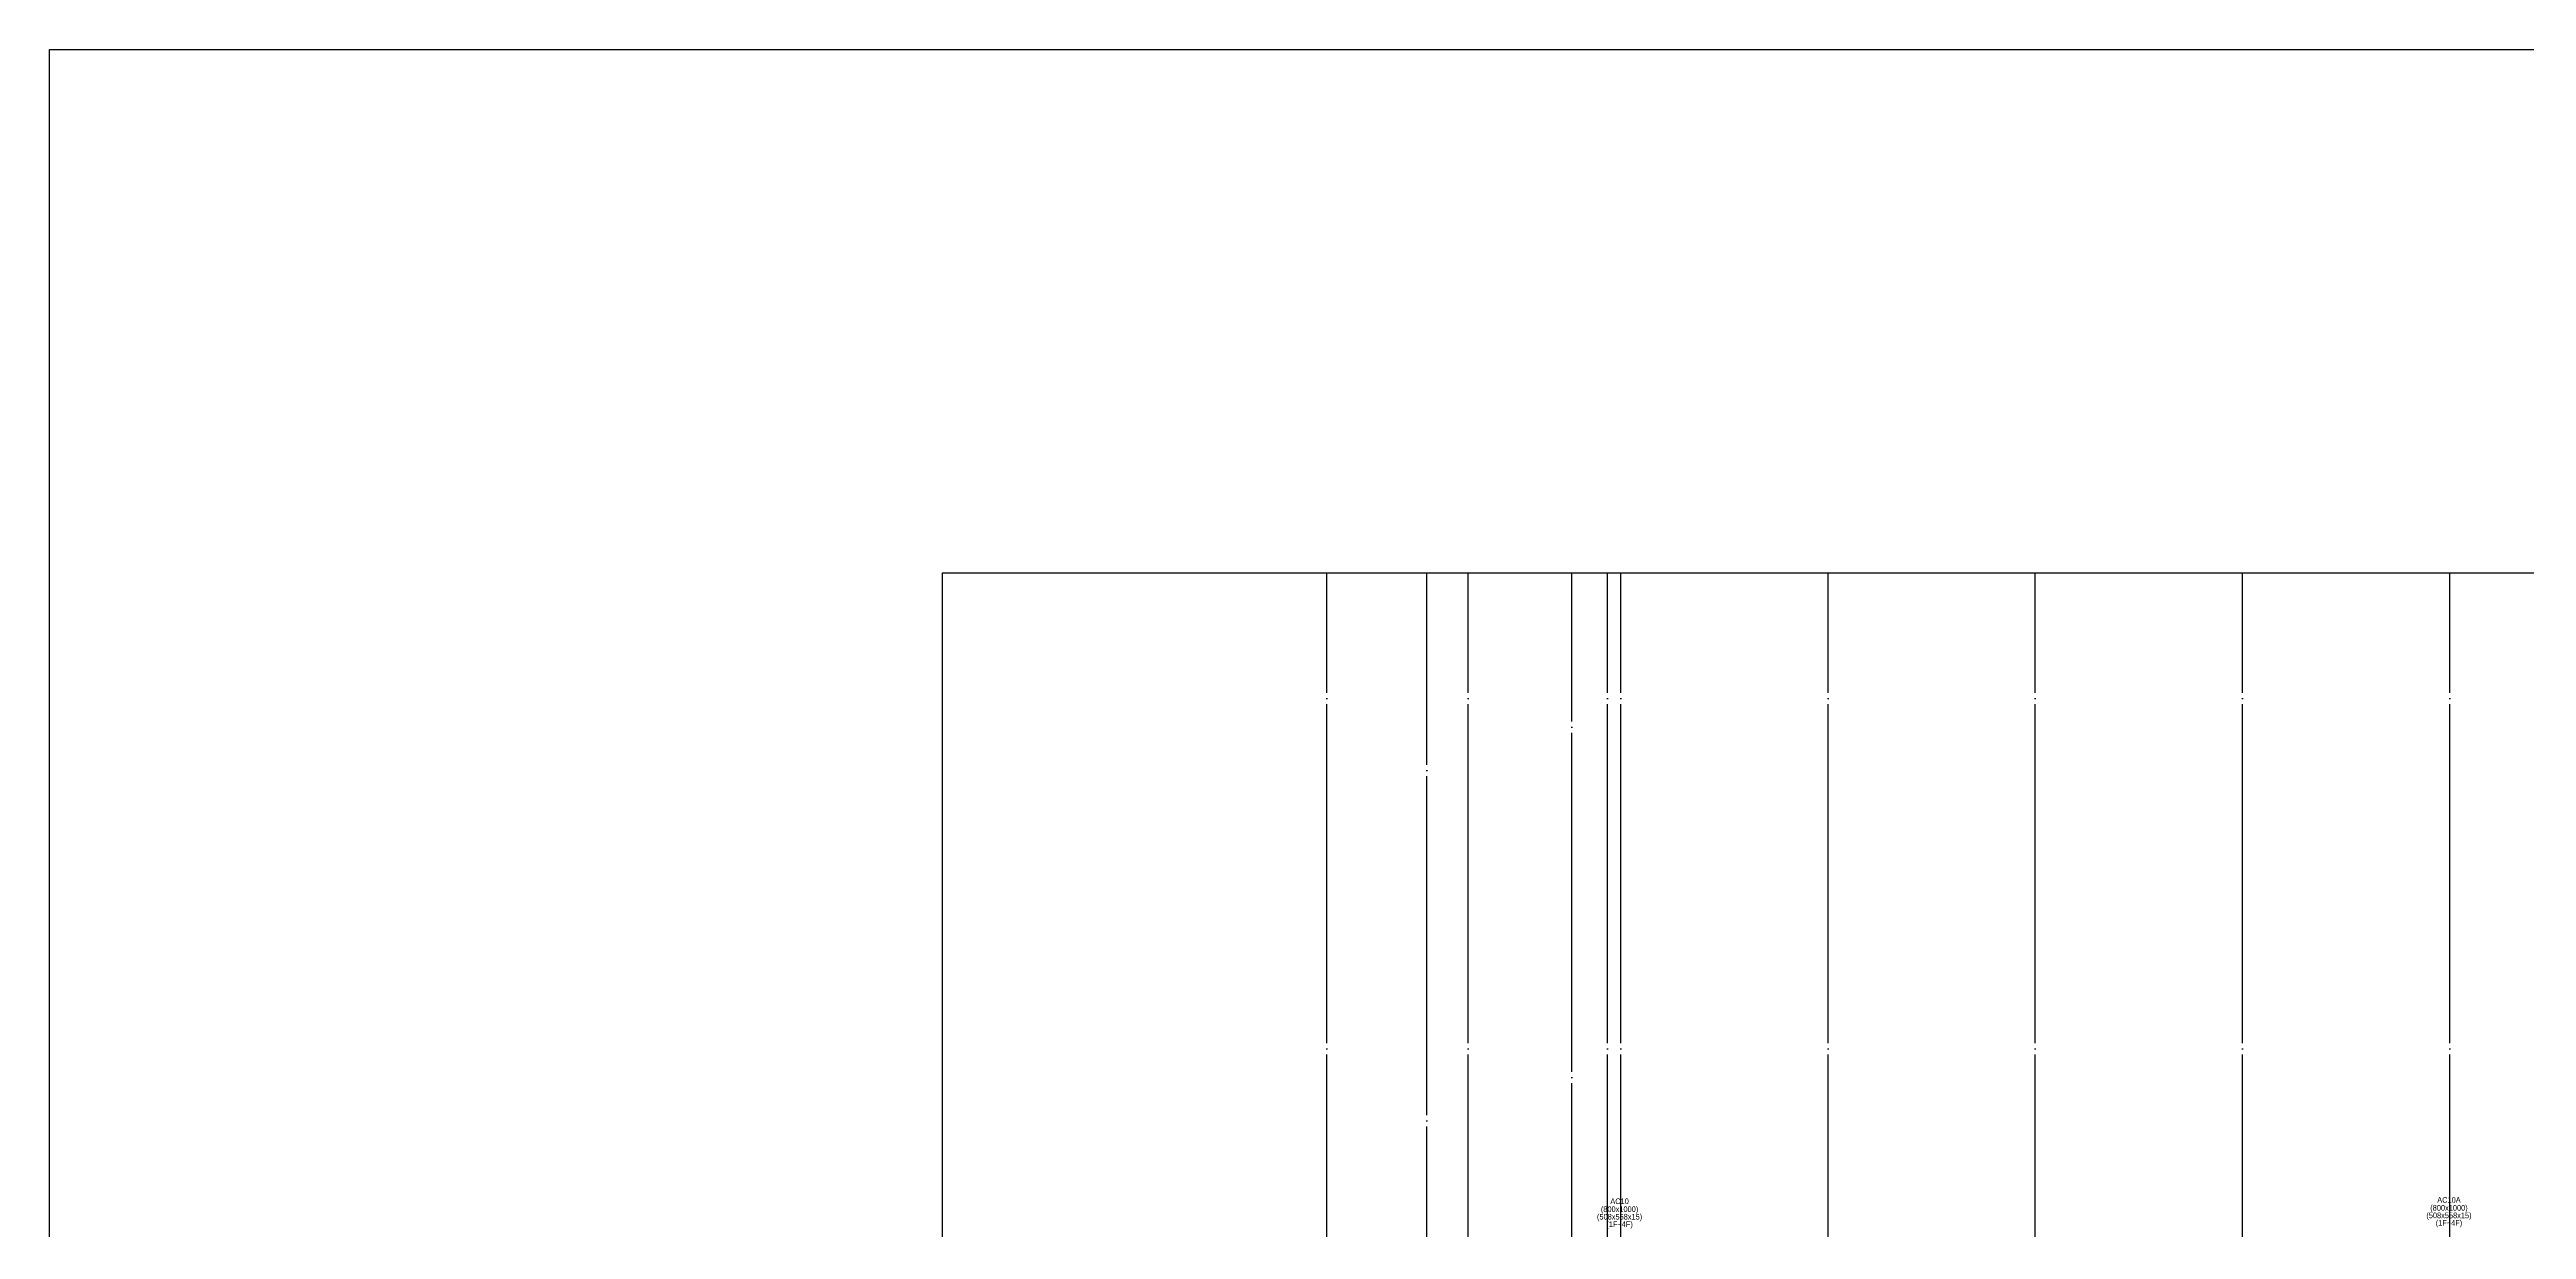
# Model space of a CAD drawing. Header units: millimetres. Extents: x -47382 to 204618, y -51045 to 127155.
# Drawn here: x -47382 to 84064, y 64509 to 127155 of the extents above; entities that cross this region are included whole.
import ezdxf
from ezdxf.enums import TextEntityAlignment as Align

# ---------------------------------------------------------------- set-up
doc = ezdxf.new("R2010")
doc.units = ezdxf.units.MM
doc.header["$LTSCALE"] = 300
doc.header["$MEASUREMENT"] = 0
doc.linetypes.add('CEN', pattern=[62, 60, -1, 0, -1])
doc.layers.get('0').update_dxf_attribs({"linetype": 'CONTINUOUS'})
doc.layers.get('Defpoints').update_dxf_attribs({"color": 153, "linetype": 'CONTINUOUS'})
doc.layers.add('A-CEN', color=1, linetype='CEN')
doc.layers.add('A-ST-AXIS-CEN', color=252, linetype='CEN')
doc.layers.add('Defpoint', color=161, linetype='CONTINUOUS', plot=False)
doc.styles.add('돋움', font='')
doc.styles.get('돋움').set_extended_font_data('Dotum')

# ---------------------------------------------------------------- blocks, each defined once
blk = doc.blocks.new('ACT 지상1층구조평면도')
at = {"layer": 'Defpoint'}
for points in [[(0, 178200), (252000, 178200), (252000, 0), (0, 0)], [(189382, 51045), (47382, 51045), (47382, 150416), (189382, 150416)]]:
    blk.add_lwpolyline(points, close=True, dxfattribs=at)

msp = doc.modelspace()

# ---------------------------------------------------------------- linework, layer by layer
at = {"layer": 'A-CEN'}
msp.add_line((33400, 17071), (33400, 99371), dxfattribs=at)
at = {"layer": 'A-ST-AXIS-CEN'}
for p, q in [((20400, 0), (20400, 99371)), ((27900, 0), (27900, 99371)), ((35300, 0), (35300, 99371)), ((36000, 0), (36000, 99371)), ((47000, 0), (47000, 99371)), ((58000, 0), (58000, 99371)), ((69000, 0), (69000, 99371)), ((80000, 0), (80000, 99371))]:
    msp.add_line(p, q, dxfattribs=at)
msp.add_lwpolyline([(25700, 51971), (25700, 99371)], dxfattribs=at)
at = {"layer": 'Defpoint'}
for points in [[(-47382, 127155), (204618, 127155), (204618, -51045), (-47382, -51045)], [(142000, 0), (0, 0), (0, 99371), (142000, 99371)]]:
    msp.add_lwpolyline(points, close=True, dxfattribs=at)

# ---------------------------------------------------------------- block references
msp.add_blockref('ACT 지상1층구조평면도', (-47382, -51045))

# ---------------------------------------------------------------- texts
at = {"layer": 'Defpoints', "linetype": 'Continuous', "style": '돋움'}
for s, p in [('(800x1000)', (35937, 65346)), ('AC10', (35937, 65767)), ('(800x1000)', (79951, 65418)), ('AC10A', (79951, 65838)), ('(508x558x15)', (35937, 64946)), ('(1F~4F)', (35937, 64546)), ('(508x558x15)', (79951, 65018)), ('(1F~4F)', (79951, 64618))]:
    msp.add_text(s, height=300, dxfattribs=at).set_placement(p, align=Align.BOTTOM_CENTER)

doc.saveas('drawing.dxf')
